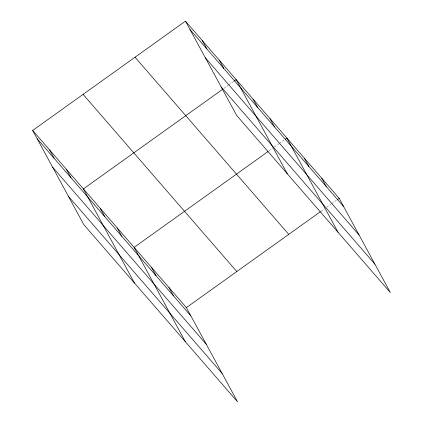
<?xml version="1.0" encoding="UTF-8"?>
<svg xmlns="http://www.w3.org/2000/svg" width="423" height="423" viewBox="0 0 423 423"><rect width="100%" height="100%" fill="white"/><g stroke="black" fill="none" stroke-linecap="round" stroke-linejoin="round"><path stroke-width="0.32" stroke-dasharray="2.12 1.59" d="M223.841 88.439L228.134 85.367M228.669 84.986L233.496 81.528M269.202 150.736L272.417 148.436M274.564 146.897L278.857 143.831M279.392 143.445L284.219 139.992M320.925 211.352L324.679 208.666M326.826 207.133L331.114 204.06M331.653 203.68L337.015 199.841"/><path stroke-width="0.63" d="M32.671 130.448L186.374 307.606L237.546 401.85L83.839 224.692L32.671 130.448L185.454 21.15L339.161 198.308L390.329 292.552L236.626 115.394L185.454 21.15M222.768 89.205L83.394 188.912L134.562 283.156M234.03 81.147L236.177 79.614L287.349 173.858M268.129 151.503L134.112 247.37L185.285 341.615M285.292 139.225L286.9 138.072L338.072 232.317M186.374 307.606L320.385 211.738M337.554 199.46L339.161 198.308M189.975 29.473L343.682 206.63M205.372 57.829L359.074 234.987M221.229 87.043L374.937 264.201M135.037 57.216L288.74 234.374M83.088 94.382L236.795 271.54M37.187 138.776L190.895 315.928M52.584 167.127L206.292 344.285M68.447 196.341L222.149 373.498M321.739 178.231L326.26 186.554M304.322 158.149L308.843 166.477M269.996 118.588L274.511 126.911M253.086 99.098L257.607 107.426M219.273 60.124L223.788 68.452M202.363 40.64L206.884 48.962M168.957 287.529L173.472 295.851M151.534 267.452L156.055 275.775M117.208 227.886L121.729 236.208M100.299 208.396L104.819 216.724M66.485 169.422L71.006 177.75M49.576 149.938L54.096 158.26"/></g></svg>
